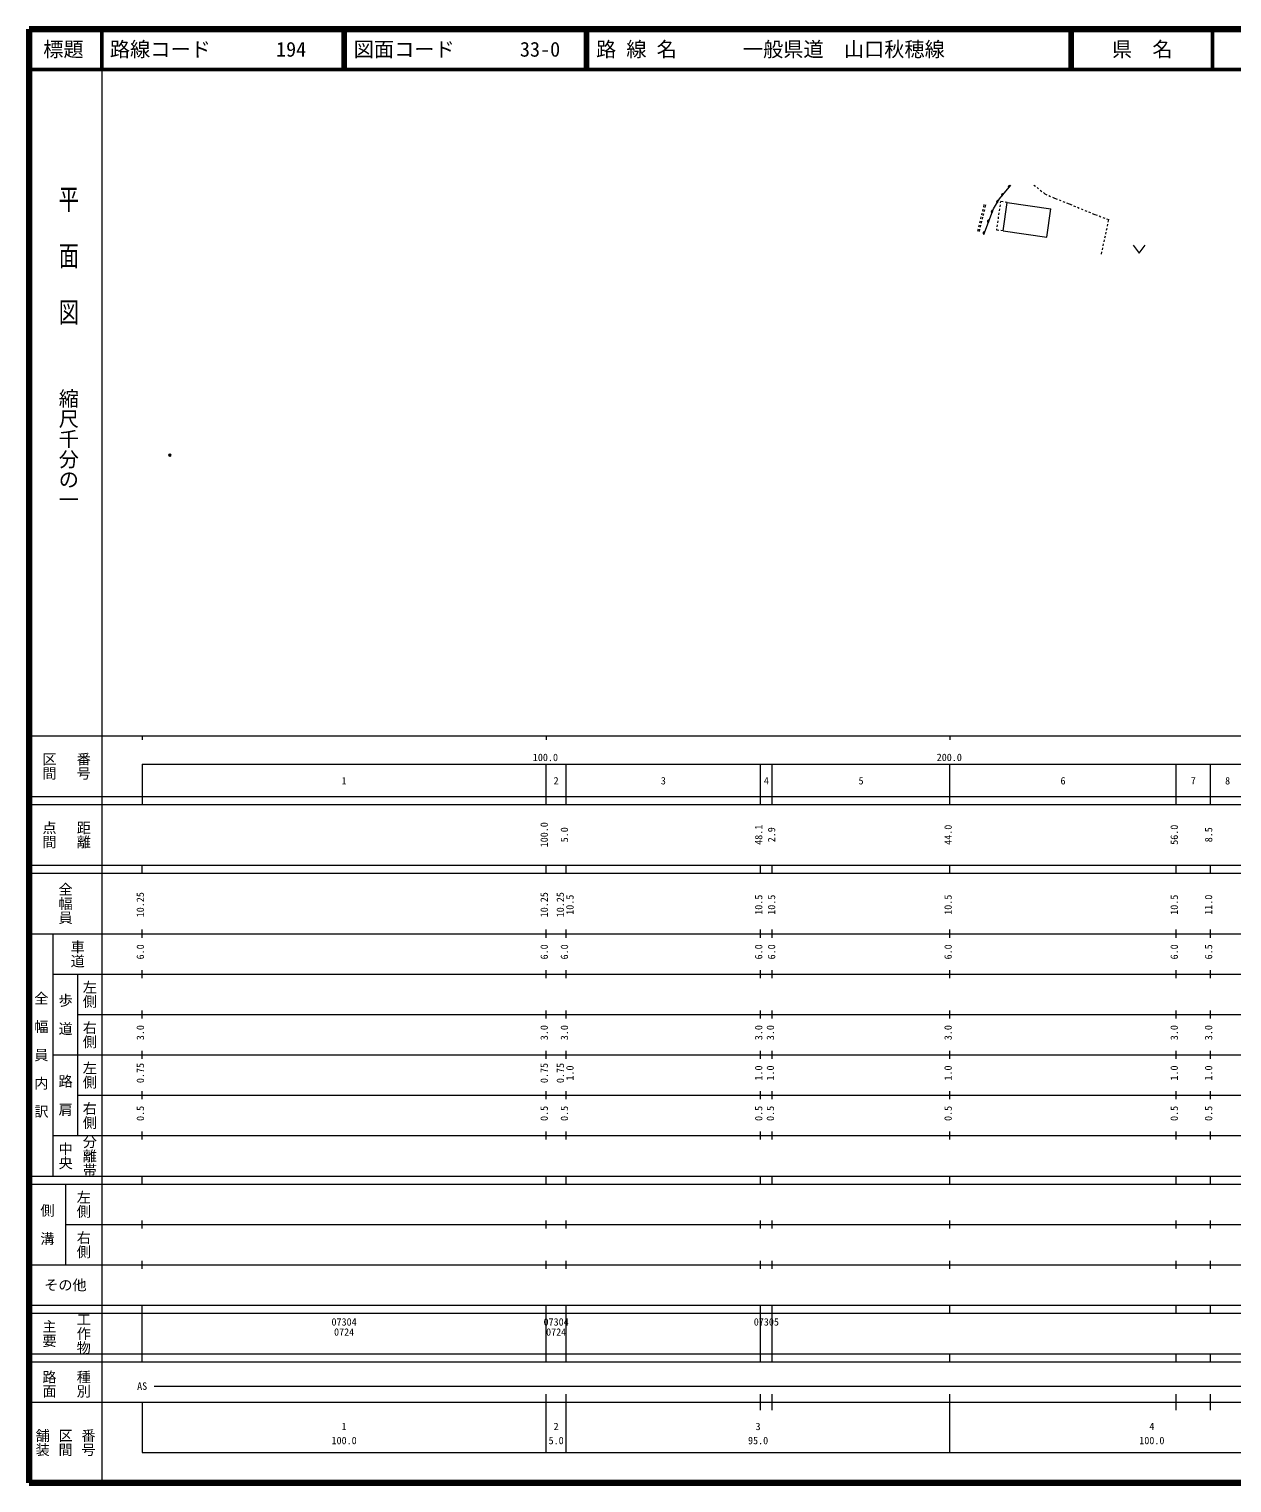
# Model space of a CAD drawing. Units: millimetres, scale not verified. Extents: x 40000 to 680000, y 20000 to 380000.
# Drawn here: x 40000 to 337824, y 20000 to 380000 of the extents above; entities that cross this region are included whole.
import ezdxf
from ezdxf.enums import TextEntityAlignment as Align

# ---------------------------------------------------------------- set-up
doc = ezdxf.new("R2010")
doc.units = ezdxf.units.MM
doc.header["$LTSCALE"] = 1000
doc.header["$PDMODE"] = 32
doc.header["$PDSIZE"] = 500
for name, color, linetype, lineweight in [('M-BGD', 7, 'Continuous', 13), ('M-TTL', 2, 'Continuous', 140), ('M-TTL-BAND', 7, 'Continuous', 13), ('M-TTL-LINE', 7, 'Continuous', 50)]:
    doc.layers.add(name, color=color, linetype=linetype, lineweight=lineweight)
doc.layers.add('M-OTRS', color=6, linetype='Continuous')
doc.layers.add('M-TTL-TXT', color=7, linetype='Continuous')
doc.styles.add('@ＭＳ ゴシック', font='')
doc.styles.add('ＭＳ ゴシック', font='')
doc.styles.get('@ＭＳ ゴシック').set_extended_font_data('@MS Gothic')
doc.styles.get('ＭＳ ゴシック').set_extended_font_data('MS Gothic')

msp = doc.modelspace()

# ---------------------------------------------------------------- linework, layer by layer
at = {"layer": 'M-BGD'}
for p, q in [((288794, 341381), (289181, 341070)), ((289571, 340757), (289961, 340444)), ((290351, 340130), (290740, 339817)), ((291130, 339504), (291517, 339193)), ((291517, 339193), (292024, 338973)), ((292483, 338774), (292941, 338575)), ((276125, 334937), (276242, 335423)), ((276358, 335909), (276508, 336533)), ((276366, 329158), (278805, 335491)), ((276493, 334849), (276610, 335335)), ((276727, 335821), (276876, 336445)), ((280279, 334994), (280349, 335489)), ((280420, 335984), (280490, 336480)), ((280561, 336975), (280603, 337272)), ((281147, 337194), (280603, 337272)), ((281187, 330017), (282187, 337046)), ((282187, 337046), (281642, 337124)), ((282187, 337046), (292978, 335511)), ((291978, 328482), (292978, 335511)), ((293400, 338376), (293907, 338157)), ((293907, 338157), (294559, 337895)), ((295023, 337709), (295488, 337523)), ((295952, 337337), (296416, 337151)), ((296880, 336965), (297533, 336703)), ((297533, 336703), (298171, 336442)), ((298633, 336252), (299096, 336063)), ((299559, 335873), (300021, 335684)), ((300484, 335495), (300947, 335305)), ((301410, 335116), (301872, 334926)), ((275191, 331048), (275308, 331534)), ((275425, 332020), (275541, 332506)), ((275560, 330959), (275676, 331445)), ((275658, 332992), (275775, 333479)), ((275793, 331932), (275910, 332418)), ((275891, 333965), (276008, 334451)), ((276026, 332904), (276143, 333390)), ((276260, 333876), (276377, 334362)), ((279716, 331034), (279786, 331529)), ((279857, 332024), (279927, 332519)), ((279997, 333014), (280068, 333509)), ((280138, 334004), (280209, 334499)), ((302335, 334737), (302798, 334547)), ((303260, 334358), (303898, 334097)), ((303898, 334097), (304451, 333891)), ((304919, 333717), (305388, 333543)), ((305857, 333368), (306325, 333194)), ((306794, 333020), (307346, 332815)), ((307004, 331210), (307108, 331699)), ((307213, 332188), (307346, 332815)), ((274925, 329938), (275075, 330561)), ((275293, 329849), (275443, 330473)), ((279603, 330242), (279645, 330539)), ((280148, 330165), (279603, 330242)), ((281187, 330017), (280643, 330094)), ((281187, 330017), (291978, 328482)), ((306169, 327298), (306274, 327787)), ((306378, 328276), (306482, 328765)), ((306587, 329254), (306691, 329743)), ((306795, 330232), (306900, 330721)), ((305514, 324227), (305648, 324853)), ((305752, 325342), (305856, 325831)), ((305961, 326320), (306065, 326809)), ((313361, 326524), (314861, 324524)), ((314861, 324524), (316361, 326524))]:
    msp.add_line(p, q, dxfattribs=at)
msp.add_lwpolyline([(278805, 335491), (280292, 337972), (283049, 341314)], dxfattribs=at)
for centre, radius, start, end in [((281118, 338886), 354, 59.03934, 221.44452), ((281118, 338886), 283, 61.26338, 219.22048), ((281118, 338886), 212, 65.00971, 215.47416), ((281118, 338886), 142, 72.72144, 207.76243), ((281118, 338886), 100, 83.0391, 197.44476), ((282769, 340887), 354, 59.03934, 221.44452), ((282769, 340887), 283, 61.26338, 219.22048), ((282769, 340887), 212, 65.00971, 215.47416), ((282769, 340887), 142, 72.72144, 207.76243), ((282769, 340887), 100, 83.0391, 197.44476), ((278586, 334772), 354, 77.73122, 240.1364), ((278586, 334772), 283, 79.95526, 237.91236), ((278586, 334772), 212, 83.70159, 234.16604), ((278586, 334772), 142, 91.41332, 226.45431), ((278586, 334772), 100, 101.73098, 216.13664), ((279899, 337207), 354, 67.6266, 230.03177), ((279899, 337207), 283, 69.85064, 227.80774), ((279899, 337207), 212, 73.59696, 224.06141), ((279899, 337207), 142, 81.30869, 216.34968), ((279899, 337207), 100, 91.62635, 206.03202), ((277666, 332384), 354, 77.73122, 240.1364), ((277666, 332384), 283, 79.95526, 237.91236), ((277666, 332384), 212, 83.70159, 234.16604), ((277666, 332384), 142, 91.41332, 226.45431), ((277666, 332384), 100, 101.73098, 216.13664), ((276542, 329465), 354, 77.73122, 240.1364), ((276542, 329465), 283, 79.95526, 237.91236), ((276542, 329465), 212, 83.70159, 234.16604), ((276542, 329465), 142, 91.41332, 226.45431), ((276542, 329465), 100, 101.73098, 216.13664)]:
    msp.add_arc(centre, radius, start, end, dxfattribs=at)
at = {"layer": 'M-OTRS'}
msp.add_point((74876, 274510), dxfattribs=at)
at = {"layer": 'M-TTL'}
for p, q in [((40000, 380000), (40000, 20000)), ((680000, 380000), (40000, 380000)), ((40000, 20000), (680000, 20000))]:
    msp.add_line(p, q, dxfattribs=at)
at = {"layer": 'M-TTL-BAND'}
for p, q in [((58000, 370000), (58000, 20000)), ((40000, 205000), (579000, 205000)), ((68000, 205000), (68000, 204000)), ((168000, 205000), (168000, 204000)), ((268000, 205000), (268000, 204000)), ((68000, 198000), (579000, 198000)), ((68000, 198000), (68000, 188000)), ((168000, 188000), (168000, 198000)), ((173000, 188000), (173000, 198000)), ((221100, 188000), (221100, 198000)), ((224000, 188000), (224000, 198000)), ((268000, 188000), (268000, 198000)), ((324000, 188000), (324000, 198000)), ((332500, 188000), (332500, 198000)), ((40000, 190000), (579000, 190000)), ((40000, 188000), (579000, 188000)), ((40000, 173000), (579000, 173000)), ((68000, 171000), (68000, 173000)), ((168000, 171000), (168000, 173000)), ((173000, 171000), (173000, 173000)), ((221100, 171000), (221100, 173000)), ((224000, 171000), (224000, 173000)), ((268000, 171000), (268000, 173000)), ((324000, 171000), (324000, 173000)), ((332500, 171000), (332500, 173000)), ((40000, 171000), (579000, 171000)), ((40000, 156000), (579000, 156000)), ((46000, 96000), (46000, 156000)), ((68000, 155000), (68000, 157000)), ((168000, 155000), (168000, 157000)), ((173000, 155000), (173000, 157000)), ((221100, 155000), (221100, 157000)), ((224000, 155000), (224000, 157000)), ((268000, 155000), (268000, 157000)), ((324000, 155000), (324000, 157000)), ((332500, 155000), (332500, 157000)), ((46000, 146000), (579000, 146000)), ((52000, 146000), (52000, 106000)), ((68000, 145000), (68000, 147000)), ((168000, 145000), (168000, 147000)), ((173000, 145000), (173000, 147000)), ((221100, 145000), (221100, 147000)), ((224000, 145000), (224000, 147000)), ((268000, 145000), (268000, 147000)), ((324000, 145000), (324000, 147000)), ((332500, 145000), (332500, 147000)), ((68000, 135000), (68000, 137000)), ((168000, 135000), (168000, 137000)), ((173000, 135000), (173000, 137000)), ((221100, 135000), (221100, 137000)), ((224000, 135000), (224000, 137000)), ((268000, 135000), (268000, 137000)), ((324000, 135000), (324000, 137000)), ((332500, 135000), (332500, 137000)), ((52000, 136000), (579000, 136000)), ((46000, 126000), (579000, 126000)), ((68000, 125000), (68000, 127000)), ((168000, 125000), (168000, 127000)), ((173000, 125000), (173000, 127000)), ((221100, 125000), (221100, 127000)), ((224000, 125000), (224000, 127000)), ((268000, 125000), (268000, 127000)), ((324000, 125000), (324000, 127000)), ((332500, 125000), (332500, 127000)), ((52000, 116000), (579000, 116000)), ((68000, 115000), (68000, 117000)), ((168000, 115000), (168000, 117000)), ((173000, 115000), (173000, 117000)), ((221100, 115000), (221100, 117000)), ((224000, 115000), (224000, 117000)), ((268000, 115000), (268000, 117000)), ((324000, 115000), (324000, 117000)), ((332500, 115000), (332500, 117000)), ((46000, 106000), (579000, 106000)), ((68000, 105000), (68000, 107000)), ((168000, 105000), (168000, 107000)), ((173000, 105000), (173000, 107000)), ((221100, 105000), (221100, 107000)), ((224000, 105000), (224000, 107000)), ((268000, 105000), (268000, 107000)), ((324000, 105000), (324000, 107000)), ((332500, 105000), (332500, 107000)), ((40000, 96000), (579000, 96000)), ((40000, 94000), (579000, 94000)), ((49000, 94000), (49000, 74000)), ((68000, 94000), (68000, 96000)), ((168000, 94000), (168000, 96000)), ((173000, 94000), (173000, 96000)), ((221100, 94000), (221100, 96000)), ((224000, 94000), (224000, 96000)), ((268000, 94000), (268000, 96000)), ((324000, 94000), (324000, 96000)), ((332500, 94000), (332500, 96000)), ((49000, 84000), (579000, 84000)), ((68000, 83000), (68000, 85000)), ((168000, 83000), (168000, 85000)), ((173000, 83000), (173000, 85000)), ((221100, 83000), (221100, 85000)), ((224000, 83000), (224000, 85000)), ((268000, 83000), (268000, 85000)), ((324000, 83000), (324000, 85000)), ((332500, 83000), (332500, 85000)), ((40000, 74000), (579000, 74000)), ((68000, 73000), (68000, 75000)), ((168000, 73000), (168000, 75000)), ((173000, 73000), (173000, 75000)), ((221100, 73000), (221100, 75000)), ((224000, 73000), (224000, 75000)), ((268000, 73000), (268000, 75000)), ((324000, 73000), (324000, 75000)), ((332500, 73000), (332500, 75000)), ((40000, 64000), (579000, 64000)), ((40000, 62000), (579000, 62000)), ((68000, 62000), (68000, 64000)), ((68000, 52000), (68000, 62000)), ((168000, 62000), (168000, 64000)), ((168000, 52000), (168000, 62000)), ((168000, 52000), (168000, 62000)), ((173000, 62000), (173000, 64000)), ((173000, 52000), (173000, 62000)), ((221100, 62000), (221100, 64000)), ((221100, 52000), (221100, 62000)), ((224000, 62000), (224000, 64000)), ((224000, 52000), (224000, 62000)), ((268000, 62000), (268000, 64000)), ((324000, 62000), (324000, 64000)), ((332500, 62000), (332500, 64000)), ((40000, 52000), (579000, 52000)), ((68000, 50000), (68000, 52000)), ((168000, 50000), (168000, 52000)), ((173000, 50000), (173000, 52000)), ((221100, 50000), (221100, 52000)), ((224000, 50000), (224000, 52000)), ((268000, 50000), (268000, 52000)), ((324000, 50000), (324000, 52000)), ((332500, 50000), (332500, 52000)), ((40000, 50000), (579000, 50000)), ((71000, 44000), (565000, 44000)), ((40000, 40000), (579000, 40000)), ((68000, 40000), (68000, 27500)), ((168000, 27500), (168000, 42000)), ((173000, 27500), (173000, 42000)), ((221100, 38000), (221100, 42000)), ((224000, 38000), (224000, 42000)), ((268000, 27500), (268000, 42000)), ((324000, 38000), (324000, 42000)), ((332500, 38000), (332500, 42000)), ((68000, 27500), (579000, 27500))]:
    msp.add_line(p, q, dxfattribs=at)
at = {"layer": 'M-TTL-LINE'}
for p, q in [((58000, 380000), (58000, 370000)), ((117750, 380000), (117750, 370000)), ((118250, 380000), (118250, 370000)), ((177750, 380000), (177750, 370000)), ((178250, 380000), (178250, 370000)), ((297750, 380000), (297750, 370000)), ((298250, 380000), (298250, 370000)), ((333000, 380000), (333000, 370000)), ((40000, 370000), (680000, 370000))]:
    msp.add_line(p, q, dxfattribs=at)

# ---------------------------------------------------------------- texts
at = {"layer": 'M-TTL-BAND', "style": '@ＭＳ ゴシック', "width": 1.4}
msp.add_text('平  面  図', height=3666, rotation=270, dxfattribs=at).set_placement((49777, 306475), align=Align.MIDDLE_RIGHT)
at = {"layer": 'M-TTL-BAND', "style": '@ＭＳ ゴシック'}
msp.add_text('縮尺千分の一', height=3666, rotation=270, dxfattribs=at).set_placement((49777, 261030), align=Align.MIDDLE_RIGHT)
for s, p in [('区間', (45000, 197500)), ('番号', (53500, 197500)), ('点間', (45000, 180500)), ('距離', (53500, 180500)), ('全幅員', (49000, 163500)), ('車道', (52000, 151000)), ('左側', (55000, 141000)), ('全\u3000幅\u3000員\u3000内\u3000訳', (43000, 126000)), ('歩\u3000道', (49000, 136000)), ('右側', (55000, 131000)), ('左側', (55000, 121000)), ('路\u3000肩', (49000, 116000)), ('右側', (55000, 111000)), ('分離帯', (55000, 101000)), ('中央', (49000, 101000)), ('左側', (53500, 89000)), ('側\u3000溝', (44500, 84000)), ('右側', (53500, 79000)), ('工作物', (53500, 57000)), ('主要', (45000, 57000)), ('路面', (45000, 44500)), ('種別', (53500, 44500)), ('舗装', (43333, 30000)), ('区間', (49000, 30000)), ('番号', (54667, 30000))]:
    msp.add_text(s, height=2566, rotation=270, dxfattribs=at).set_placement(p, align=Align.MIDDLE_CENTER)
at = {"layer": 'M-TTL-BAND', "style": 'ＭＳ ゴシック'}
for s, p in [('100.0', (167844, 198195)), ('200.0', (267844, 198195)), ('1', (118000, 192405)), ('2', (170500, 192405)), ('3', (197050, 192405)), ('4', (222550, 192405)), ('5', (246000, 192405)), ('6', (296000, 192405)), ('7', (328250, 192405)), ('8', (336750, 192405)), ('07304', (118000, 58405)), ('0724', (118000, 55905)), ('07304', (170500, 58405)), ('0724', (170500, 55905)), ('07305', (222550, 58405)), ('AS', (68000, 42500)), ('1', (118000, 32523)), ('2', (170500, 32523)), ('3', (220500, 32523)), ('4', (318000, 32523)), ('100.0', (118000, 29033)), ('5.0', (170500, 29033)), ('95.0', (220500, 29033)), ('100.0', (318000, 29033))]:
    msp.add_text(s, height=1833, dxfattribs=at).set_placement(p, align=Align.BOTTOM_CENTER)
for s, p in [('100.0', (169000, 180500)), ('5.0', (174000, 180500)), ('48.1', (222100, 180500)), ('2.9', (225292, 180500)), ('44.0', (269000, 180500)), ('56.0', (325000, 180500)), ('8.5', (333500, 180500)), ('10.25', (69000, 163174)), ('10.25', (169000, 163174)), ('10.25', (173000, 163174)), ('10.5', (175370, 163174)), ('10.5', (222100, 163174)), ('10.5', (225292, 163174)), ('10.5', (269000, 163174)), ('10.5', (325000, 163174)), ('11.0', (333500, 163174)), ('6.0', (69000, 151500)), ('6.0', (169000, 151500)), ('6.0', (174000, 151500)), ('6.0', (222100, 151500)), ('6.0', (225292, 151500)), ('6.0', (269000, 151500)), ('6.0', (325000, 151500)), ('6.5', (333500, 151500)), ('3.0', (69000, 131500)), ('3.0', (169000, 131500)), ('3.0', (174000, 131500)), ('3.0', (222100, 131500)), ('3.0', (225000, 131500)), ('3.0', (269000, 131500)), ('3.0', (325000, 131500)), ('3.0', (333500, 131500)), ('0.75', (69000, 121500)), ('0.75', (169000, 121500)), ('0.75', (173000, 121500)), ('1.0', (175370, 121500)), ('1.0', (222100, 121500)), ('1.0', (225000, 121500)), ('1.0', (269000, 121500)), ('1.0', (325000, 121500)), ('1.0', (333500, 121500)), ('0.5', (69000, 111500)), ('0.5', (169000, 111500)), ('0.5', (174000, 111500)), ('0.5', (222100, 111500)), ('0.5', (225000, 111500)), ('0.5', (269000, 111500)), ('0.5', (325000, 111500)), ('0.5', (333500, 111500))]:
    msp.add_text(s, height=1833, rotation=90, dxfattribs=at).set_placement(p, align=Align.BOTTOM_CENTER)
msp.add_text('その他', height=2566, dxfattribs=at).set_placement((49000, 69000), align=Align.MIDDLE_CENTER)
at = {"layer": 'M-TTL-TXT', "style": 'ＭＳ ゴシック'}
for s, p in [('標題', (48500, 375000)), ('県\u3000名', (315625, 375000))]:
    msp.add_text(s, height=3666, dxfattribs=at).set_placement(p, align=Align.MIDDLE_CENTER)
for s, p in [('路線コード', (60000, 375000)), ('194', (101142, 375000)), ('図面コード', (120380, 375000)), ('33-0', (161521, 375000)), ('路 線 名', (180380, 375000)), ('一般県道\u3000山口秋穂線', (216734, 375000))]:
    msp.add_text(s, height=3666, dxfattribs=at).set_placement(p, align=Align.MIDDLE_LEFT)

doc.saveas('drawing.dxf')
